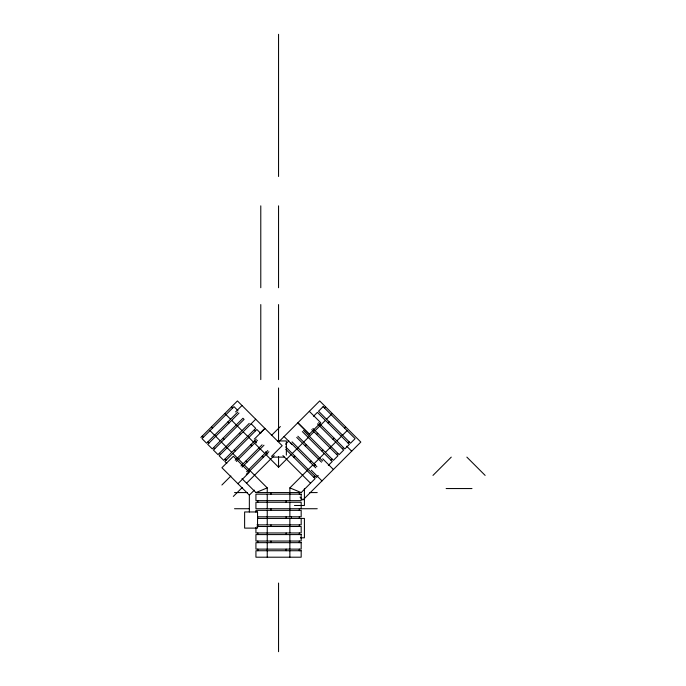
<?xml version="1.0" encoding="UTF-8"?>
<svg xmlns="http://www.w3.org/2000/svg" width="686" height="686" viewBox="0 0 686 686"><rect width="100%" height="100%" fill="white"/><g stroke="black" fill="none" stroke-linecap="round" stroke-linejoin="round"><path stroke-width="1.03" d="M200.861 437.497L237.425 400.933L282.178 445.686L271.467 456.404M235.564 411.926L241.995 405.503M237.836 411.943L206.572 443.207L202.001 438.637L233.995 406.644L237.913 410.562M238.977 413.083L207.712 444.348L212.283 448.918L242.955 418.246L244.096 419.386L213.423 450.067L217.994 454.638L249.258 423.365M255.707 419.215L219.143 455.778L223.713 460.349L255.707 428.356L251.136 423.785M259.848 433.355L264.839 428.356M254.249 439.186L264.959 428.476M235.195 460.289L256.324 439.16M236.336 461.429L257.464 440.301M221.895 485.011L230.89 476.015M240.949 465.957L262.095 444.811M271.373 435.533L280.368 426.538M242.098 467.097L263.981 445.214M246.617 471.711L267.754 450.582M246.283 474.343L268.895 451.722M279.151 441.467L297.784 422.833L309.206 434.264L320.739 422.73L309.309 411.308M237.931 483.707L249.352 472.277L233.36 456.284L221.93 467.706L249.352 495.129L249.352 511.962M233.326 496.441L242.321 487.446M246.566 483.201L274.194 455.573M285.573 444.185L288.84 440.927M313.485 416.273L317.404 412.355L349.397 444.348L344.826 448.918L318.604 422.696M324.435 407.964L325.576 406.824M249.352 495.129L254.352 490.13M265.988 454.638L278.55 467.2L291.121 454.638M292.262 453.489L302.552 443.207M303.692 442.067L313.974 431.786M315.114 430.637L325.404 420.355M326.545 419.215L332.256 413.504M293.762 457.27L294.903 456.13M305.184 445.849L306.333 444.7M316.615 434.418L317.755 433.278M328.037 422.996L329.186 421.856M310.192 462.278L311.333 461.138M321.623 450.856L322.763 449.707M333.044 439.426L334.185 438.285M344.475 428.004L345.615 426.855M289.869 500.651L289.869 487.883L312.833 464.919M313.974 463.779L324.255 453.489M325.404 452.348L335.686 442.067M336.826 440.927L347.107 430.637M314.119 465.914L315.543 464.491M313.802 477.31L314.943 476.17M330.935 460.169L332.084 459.028M336.655 454.458L337.795 453.317M342.365 448.747L343.506 447.598M348.076 443.027L349.217 441.887M241.995 478.631L255.929 492.574L301.18 492.574L315.114 478.631L285.882 449.39M318.218 475.527L316.263 477.482L285.719 446.946M328.337 465.408L332.256 461.489L302.329 431.554M432.977 475.398L451.259 457.116M255.929 492.574L267.24 487.883L267.24 492.574M277.444 440.952L286.354 440.952L286.354 455.092M272.831 457.116L284.278 457.116M446.132 488.552L471.985 488.552M234.535 492.574L247.26 492.574M309.806 492.574L317.224 492.574M294.466 505.496L304.413 505.496L304.413 488.552M234.535 508.729L249.378 508.729M317.224 508.729L255.929 508.729L255.929 502.263L301.18 502.263L301.18 508.729M256.958 524.884L301.18 524.884L301.18 518.427M256.958 526.505L301.18 526.505L301.18 532.971L255.929 532.971L255.929 527.431M300.434 537.815L304.413 537.815L304.413 518.427L257.799 518.427L257.799 516.807L301.18 516.807L301.18 510.341L255.929 510.341L255.929 512.193M289.869 487.883L301.18 492.574M466.857 457.116L485.139 475.398M346.679 446.209L351.678 451.208M317.464 423.845L343.686 450.067L339.116 454.638L312.936 428.458M311.796 429.599L337.966 455.778L333.396 460.349L303.469 430.414M309.309 434.161L297.887 422.73L319.685 400.933L360.819 442.067L302.912 499.983L300.048 497.127M322.686 458.78L333.396 469.49M297.878 436.245L322.66 461.026M296.729 437.394L321.511 462.175M292.039 441.844L316.881 466.686M290.898 442.985L315.74 467.826M284.073 436.545L291.927 444.399M311.264 470.202L321.974 480.912M260.766 433.415L256.847 429.496L224.854 461.489L226.809 463.444M282.915 455.573L310.544 483.201M231.534 406.824L232.674 407.964M254.386 429.676L255.526 430.817M254.283 440.644L256.53 442.89M265.516 451.877L267.754 454.123M224.854 413.504L230.565 419.215M231.705 420.355L241.995 430.637M243.136 431.786L253.417 442.067M254.557 443.207L264.839 453.489M227.924 421.856L229.073 422.996M239.354 433.278L240.494 434.418M250.776 444.7L251.925 445.849M262.206 456.13L263.347 457.27M211.494 426.855L212.634 428.004M222.924 438.285L224.065 439.426M234.346 449.707L235.487 450.856M245.768 461.138L246.917 462.278M210.002 430.637L220.283 440.927M221.424 442.067L231.705 452.348M232.854 453.489L243.136 463.779M244.276 464.919L267.24 487.883M202.173 436.176L203.322 437.316M207.892 441.887L209.033 443.027M213.603 447.598L214.744 448.747M219.314 453.317L220.455 454.458M225.025 459.028L226.174 460.169M299.31 492.574L299.31 494.186M299.31 508.729L299.31 510.341M299.31 516.807L299.31 518.427M299.31 524.884L299.31 526.505M299.31 532.971L299.31 534.583M299.31 541.048L299.31 542.66M299.31 549.126L299.31 550.738M291.481 516.438L291.481 518.427M289.869 502.263L289.869 516.807M289.869 518.427L289.869 532.971M289.869 534.583L289.869 549.126M289.869 550.738L289.869 557.203M286.131 500.651L286.131 502.263M286.131 516.807L286.131 518.427M286.131 532.971L286.131 534.583M286.131 549.126L286.131 550.738M278.55 34.3L278.55 176.499M278.55 205.834L278.55 287.734M278.55 304.567L278.55 379.615M278.55 387.976L278.55 441.047M278.55 456.542L278.55 467.2M278.55 583.049L278.55 651.7M270.979 492.574L270.979 494.186M270.979 508.729L270.979 510.341M270.979 524.884L270.979 526.505M270.979 541.048L270.979 542.66M267.24 494.186L267.24 508.729M267.24 510.341L267.24 524.884M267.24 526.505L267.24 541.048M267.24 542.66L267.24 557.203M260.783 205.834L260.783 287.734M260.783 304.567L260.783 379.615M257.799 500.651L257.799 502.263M257.799 524.884L257.799 526.505M257.799 532.971L257.799 534.583M257.799 541.048L257.799 542.66M257.799 549.126L257.799 550.738M323.115 406.644L318.544 411.214L350.537 443.207L355.108 438.637L323.115 406.644M301.18 494.186L255.929 494.186L255.929 500.651L301.18 500.651L301.18 494.186M257.55 511.962L244.619 511.962L244.619 528.117L257.55 528.117L257.55 511.962M301.18 534.583L255.929 534.583L255.929 541.048L301.18 541.048L301.18 534.583M301.18 542.66L255.929 542.66L255.929 549.126L301.18 549.126L301.18 542.66M301.18 550.738L255.929 550.738L255.929 557.203L301.18 557.203L301.18 550.738"/></g></svg>
